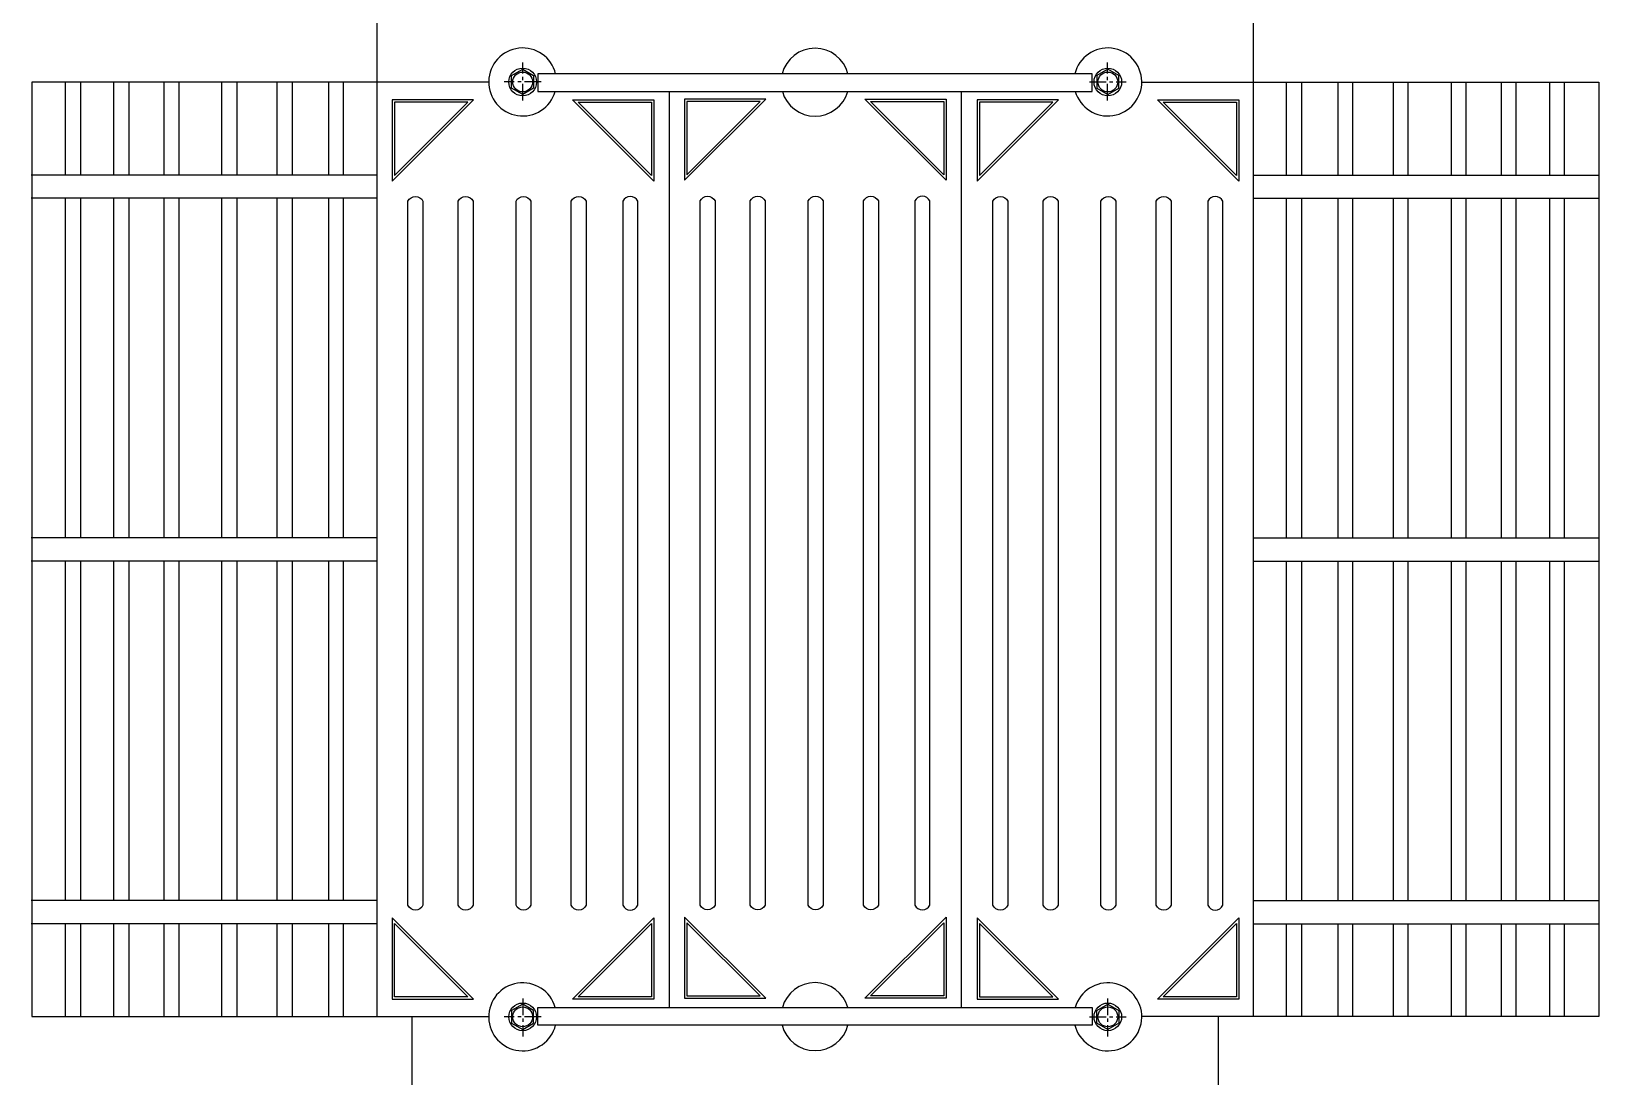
# Model space of a CAD drawing. Header units: millimetres. Extents: x 20927 to 53748, y 38421 to 54891.
# Drawn here: x 27999 to 29484, y 39289 to 40280 of the extents above; entities that cross this region are included whole.
import ezdxf

# ---------------------------------------------------------------- set-up
doc = ezdxf.new("R2010")
doc.units = ezdxf.units.MM
doc.linetypes.add('CENTERX2', pattern=[101.6, 63.5, -12.7, 12.7, -12.7])
doc.layers.add('DETAIL', color=4, linetype='Continuous')
doc.layers.add('TRANS', color=2, linetype='Continuous')

msp = doc.modelspace()

# ---------------------------------------------------------------- linework, layer by layer
at = {"layer": 'DETAIL', "color": 241, "linetype": 'CENTERX2', "ltscale": 0.25}
for p, q in [((28464.8, 40214.1), (28464.8, 40250.1)), ((29019, 40214.1), (29019, 40250.1)), ((28482.1, 40231.6), (28447.1, 40231.6)), ((29001.7, 40231.6), (29036.7, 40231.6)), ((28464.8, 39363.2), (28464.8, 39327.2)), ((29019, 39363.2), (29019, 39327.2)), ((28482.1, 39345.7), (28447.1, 39345.7)), ((29001.7, 39345.7), (29036.7, 39345.7))]:
    msp.add_line(p, q, dxfattribs=at)
at = {"layer": 'DETAIL', "ltscale": 0.25}
for p, q in [((28031.3, 40143.4), (28031.3, 40231.4)), ((28045.4, 40231.4), (28045.4, 40143.4)), ((28077.1, 40143.4), (28077.1, 40231.4)), ((28091.3, 40231.4), (28091.3, 40143.4)), ((28124.7, 40143.4), (28124.7, 40231.4)), ((28138.8, 40231.4), (28138.8, 40143.4)), ((28179.5, 40143.4), (28179.5, 40231.4)), ((28193.6, 40231.4), (28193.6, 40143.4)), ((28231.9, 40143.4), (28231.9, 40231.4)), ((28246, 40231.4), (28246, 40143.4)), ((28280.7, 40231.4), (28280.7, 40143.4)), ((28294.9, 40143.4), (28294.9, 40231.4)), ((29188.5, 40143.4), (29188.5, 40231.4)), ((29202.6, 40231.4), (29202.6, 40143.4)), ((29237.3, 40231.4), (29237.3, 40143.4)), ((29251.4, 40143.4), (29251.4, 40231.4)), ((29289.7, 40231.4), (29289.7, 40143.4)), ((29303.8, 40143.4), (29303.8, 40231.4)), ((29344.5, 40231.4), (29344.5, 40143.4)), ((29358.7, 40143.4), (29358.7, 40231.4)), ((29392, 40231.4), (29392, 40143.4)), ((29406.2, 40143.4), (29406.2, 40231.4)), ((29437.9, 40231.4), (29437.9, 40143.4)), ((29452, 40143.4), (29452, 40231.4)), ((28326.2, 40143.4), (27998.9, 40143.4)), ((29157.1, 40143.4), (29484.4, 40143.4)), ((28326.2, 40121.4), (27998.9, 40121.4)), ((28031.3, 39799.6), (28031.3, 40121.4)), ((28045.4, 40121.4), (28045.4, 39799.6)), ((28077.1, 39799.6), (28077.1, 40121.4)), ((28091.3, 40121.4), (28091.3, 39799.6)), ((28124.7, 39799.6), (28124.7, 40121.4)), ((28138.8, 40121.4), (28138.8, 39799.6)), ((28179.5, 39799.6), (28179.5, 40121.4)), ((28193.6, 40121.4), (28193.6, 39799.6)), ((28231.9, 39799.6), (28231.9, 40121.4)), ((28246, 40121.4), (28246, 39799.6)), ((28280.7, 40121.4), (28280.7, 39799.6)), ((28294.9, 39799.6), (28294.9, 40121.4)), ((29157.1, 40121.4), (29484.4, 40121.4)), ((29188.5, 39799.6), (29188.5, 40121.4)), ((29202.6, 40121.4), (29202.6, 39799.6)), ((29237.3, 40121.4), (29237.3, 39799.6)), ((29251.4, 39799.6), (29251.4, 40121.4)), ((29289.7, 40121.4), (29289.7, 39799.6)), ((29303.8, 39799.6), (29303.8, 40121.4)), ((29344.5, 40121.4), (29344.5, 39799.6)), ((29358.7, 39799.6), (29358.7, 40121.4)), ((29392, 40121.4), (29392, 39799.6)), ((29406.2, 39799.6), (29406.2, 40121.4)), ((29437.9, 40121.4), (29437.9, 39799.6)), ((29452, 39799.6), (29452, 40121.4)), ((28326.2, 39799.6), (27998.9, 39799.6)), ((29157.1, 39799.6), (29484.4, 39799.6)), ((28326.2, 39777.6), (27998.9, 39777.6)), ((28031.3, 39455.9), (28031.3, 39777.6)), ((28045.4, 39777.6), (28045.4, 39455.9)), ((28077.1, 39455.9), (28077.1, 39777.6)), ((28091.3, 39777.6), (28091.3, 39455.9)), ((28124.7, 39455.9), (28124.7, 39777.6)), ((28138.8, 39777.6), (28138.8, 39455.9)), ((28179.5, 39455.9), (28179.5, 39777.6)), ((28193.6, 39777.6), (28193.6, 39455.9)), ((28231.9, 39455.9), (28231.9, 39777.6)), ((28246, 39777.6), (28246, 39455.9)), ((28280.7, 39777.6), (28280.7, 39455.9)), ((28294.9, 39455.9), (28294.9, 39777.6)), ((29157.1, 39777.6), (29484.4, 39777.6)), ((29188.5, 39455.9), (29188.5, 39777.6)), ((29202.6, 39777.6), (29202.6, 39455.9)), ((29237.3, 39777.6), (29237.3, 39455.9)), ((29251.4, 39455.9), (29251.4, 39777.6)), ((29289.7, 39777.6), (29289.7, 39455.9)), ((29303.8, 39455.9), (29303.8, 39777.6)), ((29344.5, 39777.6), (29344.5, 39455.9)), ((29358.7, 39455.9), (29358.7, 39777.6)), ((29392, 39777.6), (29392, 39455.9)), ((29406.2, 39455.9), (29406.2, 39777.6)), ((29437.9, 39777.6), (29437.9, 39455.9)), ((29452, 39455.9), (29452, 39777.6)), ((28326.2, 39455.9), (27998.9, 39455.9)), ((29157.1, 39455.9), (29484.4, 39455.9)), ((28326.2, 39433.9), (27998.9, 39433.9)), ((28031.3, 39345.9), (28031.3, 39433.9)), ((28045.4, 39433.9), (28045.4, 39345.9)), ((28077.1, 39345.9), (28077.1, 39433.9)), ((28091.3, 39433.9), (28091.3, 39345.9)), ((28124.7, 39345.9), (28124.7, 39433.9)), ((28138.8, 39433.9), (28138.8, 39345.9)), ((28179.5, 39345.9), (28179.5, 39433.9)), ((28193.6, 39433.9), (28193.6, 39345.9)), ((28231.9, 39345.9), (28231.9, 39433.9)), ((28246, 39433.9), (28246, 39345.9)), ((28280.7, 39433.9), (28280.7, 39345.9)), ((28294.9, 39345.9), (28294.9, 39433.9)), ((29157.1, 39433.9), (29484.4, 39433.9)), ((29188.5, 39345.9), (29188.5, 39433.9)), ((29202.6, 39433.9), (29202.6, 39345.9)), ((29237.3, 39433.9), (29237.3, 39345.9)), ((29251.4, 39345.9), (29251.4, 39433.9)), ((29289.7, 39433.9), (29289.7, 39345.9)), ((29303.8, 39345.9), (29303.8, 39433.9)), ((29344.5, 39433.9), (29344.5, 39345.9)), ((29358.7, 39345.9), (29358.7, 39433.9)), ((29392, 39433.9), (29392, 39345.9)), ((29406.2, 39345.9), (29406.2, 39433.9)), ((29437.9, 39433.9), (29437.9, 39345.9)), ((29452, 39345.9), (29452, 39433.9))]:
    msp.add_line(p, q, dxfattribs=at)
at = {"layer": 'DETAIL', "color": 241, "ltscale": 0.25}
for points in [[(28464.6, 40219.6), (28454.1, 40225.6), (28454.1, 40237.6), (28464.6, 40243.7), (28475, 40237.6), (28475, 40225.6)], [(29019.2, 40219.6), (29029.6, 40225.6), (29029.6, 40237.6), (29019.2, 40243.7), (29008.8, 40237.6), (29008.8, 40225.6)], [(28343.1, 40212.5), (28343.1, 40143), (28412.6, 40212.5)], [(28586.7, 40212.5), (28586.7, 40143), (28517.2, 40212.5)], [(28620.2, 40213.2), (28620.2, 40143.7), (28689.7, 40213.2)], [(28863.8, 40213.2), (28863.8, 40143.7), (28794.3, 40213.2)], [(28897.5, 40212.5), (28897.5, 40143), (28967, 40212.5)], [(29141.1, 40212.5), (29141.1, 40143), (29071.6, 40212.5)], [(28343.1, 39364.8), (28343.1, 39434.2), (28412.6, 39364.8)], [(28586.7, 39364.8), (28517.2, 39364.8), (28586.7, 39434.2)], [(28620.2, 39365.5), (28689.7, 39365.5), (28620.2, 39434.9)], [(28863.8, 39365.5), (28794.3, 39365.5), (28863.8, 39434.9)], [(28897.5, 39364.8), (28967, 39364.8), (28897.5, 39434.2)], [(29141.1, 39364.8), (29071.6, 39364.8), (29141.1, 39434.2)], [(28464.6, 39357.7), (28454.1, 39351.7), (28454.1, 39339.6), (28464.6, 39333.6), (28475, 39339.6), (28475, 39351.7)], [(29019.2, 39357.7), (29029.6, 39351.7), (29029.6, 39339.6), (29019.2, 39333.6), (29008.8, 39339.6), (29008.8, 39351.7)]]:
    msp.add_lwpolyline(points, close=True, dxfattribs=at)
at = {"layer": 'DETAIL', "ltscale": 0.25}
for points in [[(28479, 40222.6), (29004.4, 40222.6), (29004.4, 40239.3), (28479, 40239.3)], [(28340.9, 40214.7), (28340.9, 40137.7), (28417.9, 40214.7)], [(28588.9, 40214.7), (28588.9, 40137.7), (28511.9, 40214.7)], [(28618, 40215.4), (28618, 40138.4), (28695, 40215.4)], [(28866, 40215.4), (28866, 40138.4), (28789, 40215.4)], [(28895.3, 40214.7), (28895.3, 40137.7), (28972.3, 40214.7)], [(29143.3, 40214.7), (29143.3, 40137.7), (29066.3, 40214.7)], [(28340.9, 39362.6), (28417.9, 39362.6), (28340.9, 39439.6)], [(28588.9, 39362.6), (28511.9, 39362.6), (28588.9, 39439.6)], [(28618, 39363.3), (28695, 39363.3), (28618, 39440.3)], [(28866, 39363.3), (28789, 39363.3), (28866, 39440.3)], [(28895.3, 39362.6), (28972.3, 39362.6), (28895.3, 39439.6)], [(29143.3, 39362.6), (29066.3, 39362.6), (29143.3, 39439.6)], [(28479, 39354.7), (29004.4, 39354.7), (29004.4, 39337.9), (28479, 39337.9)]]:
    msp.add_lwpolyline(points, close=True, dxfattribs=at)
for points in [[(28370.1, 40118.6), (28370.1, 39451.4, -0.644129), (28355.9, 39451.4), (28355.9, 40118.6, -0.644129)], [(28417.6, 40118.6), (28417.6, 39451.4, -0.644129), (28403.4, 39451.4), (28403.4, 40118.6, -0.644129)], [(28472.4, 40118.6), (28472.4, 39451.4, -0.644129), (28458.3, 39451.4), (28458.3, 40118.6, -0.644129)], [(28524.8, 40118.6), (28524.8, 39451.4, -0.644129), (28510.7, 39451.4), (28510.7, 40118.6, -0.644129)], [(28559.5, 40118.6), (28559.5, 39451.4, 0.644129), (28573.7, 39451.4), (28573.7, 40118.6, 0.644129)], [(28646.9, 40118.8), (28646.9, 39451.6, -0.644129), (28632.8, 39451.6), (28632.8, 40118.8, -0.644129)], [(28694.5, 40118.8), (28694.5, 39451.6, -0.644129), (28680.3, 39451.6), (28680.3, 40118.8, -0.644129)], [(28749.3, 40118.8), (28749.3, 39451.6, -0.644129), (28735.1, 39451.6), (28735.1, 40118.8, -0.644129)], [(28801.7, 40118.8), (28801.7, 39451.6, -0.644129), (28787.6, 39451.6), (28787.6, 40118.8, -0.644129)], [(28836.4, 40118.8), (28836.4, 39451.6, 0.644129), (28850.5, 39451.6), (28850.5, 40118.8, 0.644129)], [(28924.5, 40118.6), (28924.5, 39451.4, -0.644129), (28910.3, 39451.4), (28910.3, 40118.6, -0.644129)], [(28972, 40118.6), (28972, 39451.4, -0.644129), (28957.9, 39451.4), (28957.9, 40118.6, -0.644129)], [(29026.8, 40118.6), (29026.8, 39451.4, -0.644129), (29012.7, 39451.4), (29012.7, 40118.6, -0.644129)], [(29079.2, 40118.6), (29079.2, 39451.4, -0.644129), (29065.1, 39451.4), (29065.1, 40118.6, -0.644129)], [(29128.1, 40118.6, 0.644129), (29113.9, 40118.6), (29113.9, 39451.4, 0.644129), (29128.1, 39451.4)]]:
    msp.add_lwpolyline(points, format="xyb", close=True, dxfattribs=at)
at = {"layer": 'DETAIL', "color": 241, "ltscale": 0.25}
for centre, radius in [((28464.6, 40231.6), 13.1), ((28464.6, 40231.6), 9.4), ((29019.2, 40231.6), 13.1), ((29019.2, 40231.6), 9.4), ((28464.6, 39345.7), 13.1), ((28464.6, 39345.7), 9.4), ((29019.2, 39345.7), 13.1), ((29019.2, 39345.7), 9.4)]:
    msp.add_circle(centre, radius, dxfattribs=at)
for centre, start, end in [((28464.6, 40231.6), 13.8769, 343.7511), ((28741.7, 40231.4), 14.2944, 165.7056), ((29019.2, 40231.6), 196.2489, 166.1231), ((28741.7, 40231.4), 195.8276, 344.1724), ((28464.6, 39345.7), 16.2489, 346.1231), ((28741.7, 39345.9), 15.8276, 164.1724), ((29019.2, 39345.7), 193.8769, 163.7511), ((28741.7, 39345.9), 194.2944, 345.7056)]:
    msp.add_arc(centre, 32.2, start, end, dxfattribs=at)
at = {"layer": 'TRANS', "ltscale": 0.25}
for p, q in [((28603.5, 40222.6), (28603.5, 39354.7)), ((28880.3, 40222.6), (28880.3, 39354.7))]:
    msp.add_line(p, q, dxfattribs=at)
for points in [[(28326.6, 39345.9), (28326.6, 40336.4), (29157.1, 40336.4), (29157.1, 39345.9)], [(29051.4, 40231.4), (29484.4, 40231.4), (29484.4, 39345.9), (29051.4, 39345.9)], [(28359.6, 39345.9), (28359.6, 39106.7), (29124.1, 39106.7), (29124.1, 39345.9)]]:
    msp.add_lwpolyline(points, dxfattribs=at)
at = {"layer": 'TRANS'}
msp.add_lwpolyline([(28432.4, 40231.4), (27999.4, 40231.4), (27999.4, 39345.9), (28432.4, 39345.9)], dxfattribs=at)

doc.saveas('drawing.dxf')
